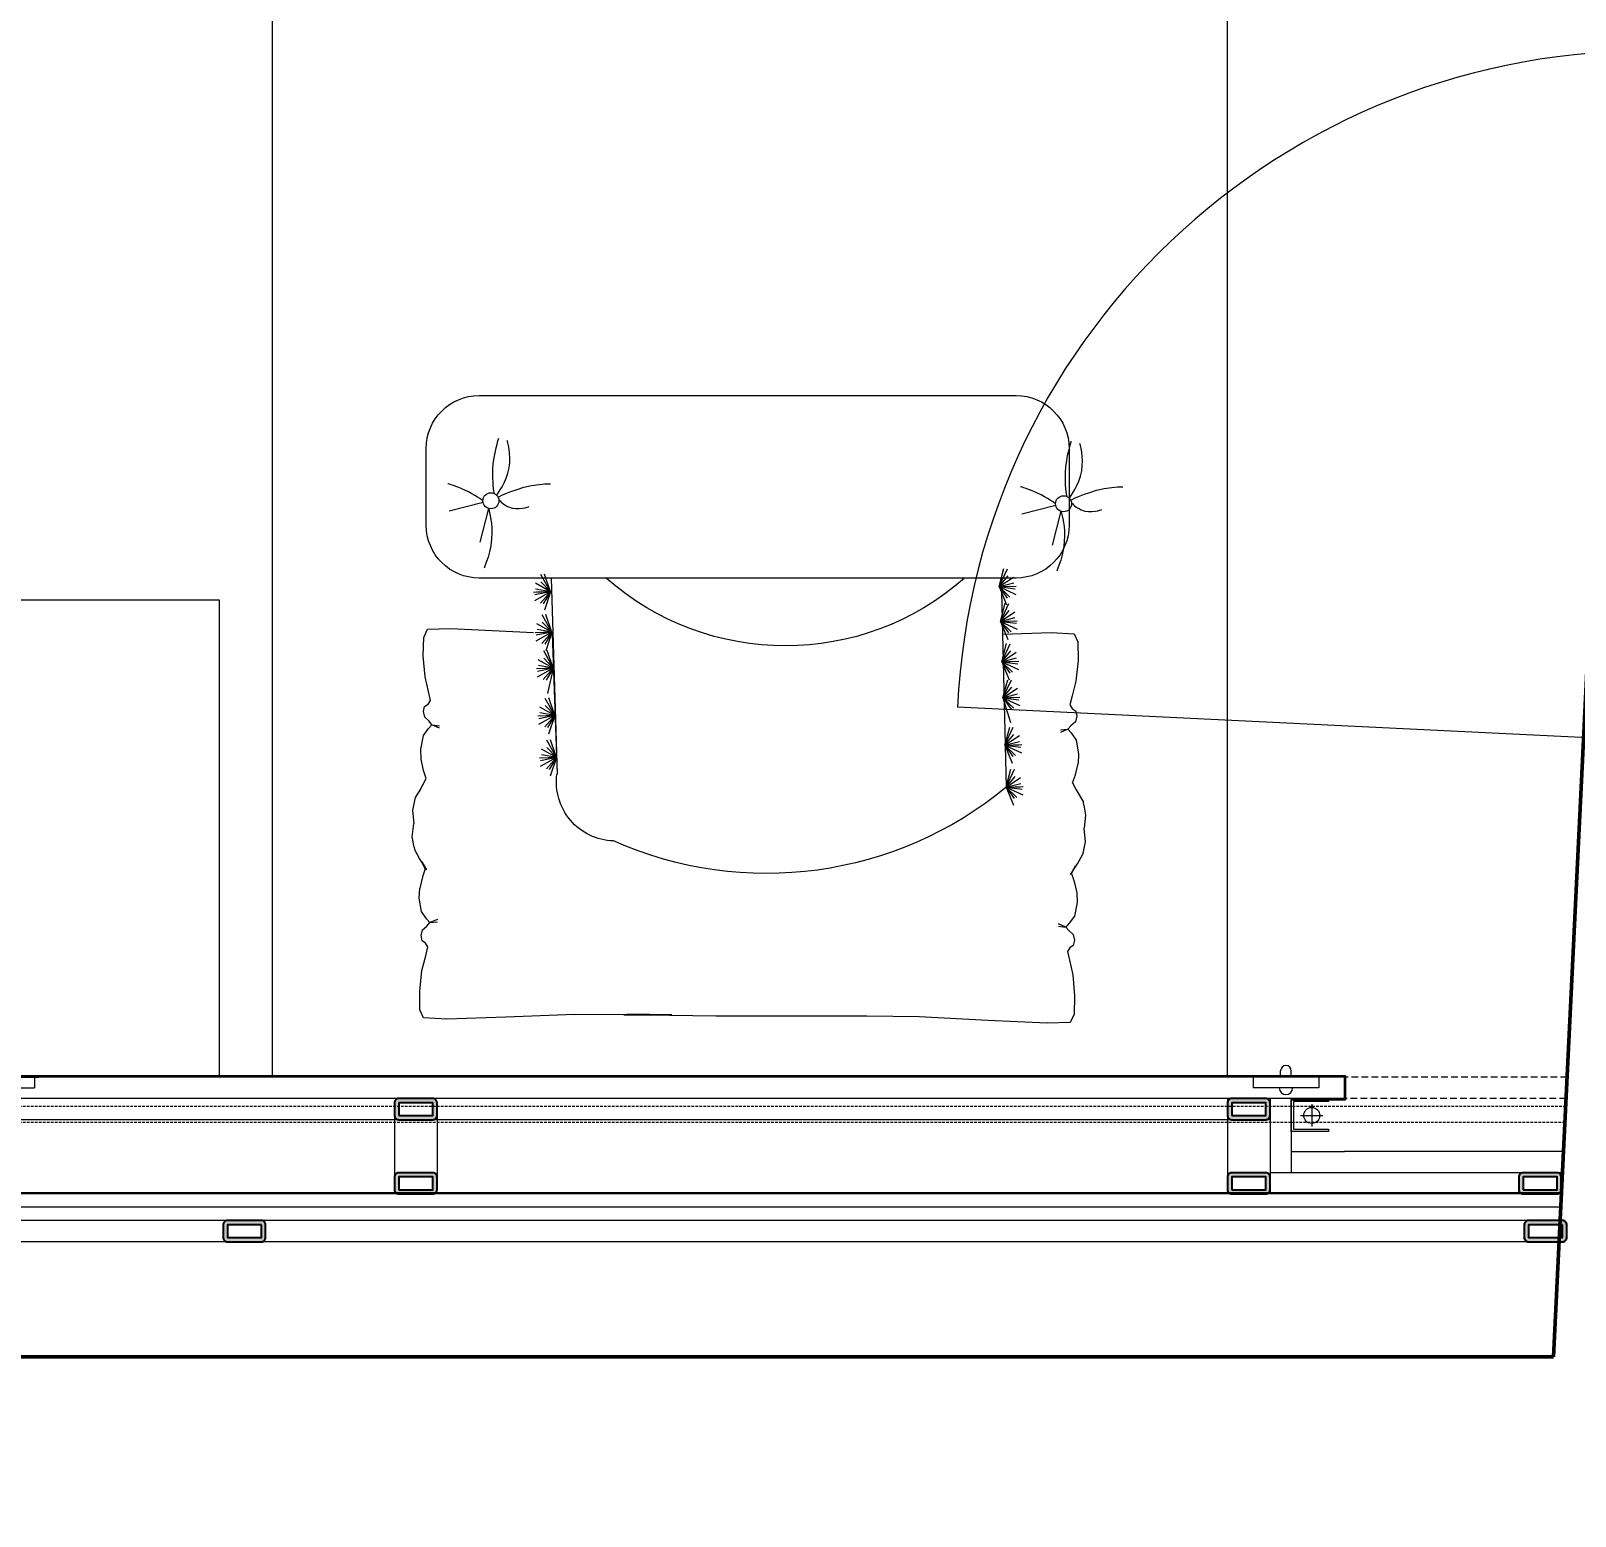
# Model space of a CAD drawing. Header units: millimetres. Extents: x 26282 to 30760, y 1404 to 4574.
# Drawn here: x 29054.3 to 29199.8, y 2708.3 to 2848.3 of the extents above; entities that cross this region are included whole.
import ezdxf

# ---------------------------------------------------------------- set-up
doc = ezdxf.new("R2010")
doc.units = ezdxf.units.MM
doc.header["$LTSCALE"] = 0.25
doc.set_wipeout_variables(frame=1)
doc.header["$PDMODE"] = 3
for name, pattern in [('01-2BASEMENT$0$HIDDEN', [0.375, 0.25, -0.125]), ('DIVIDE', [1.25, 0.5, -0.25, 0, -0.25, 0, -0.25]), ('HIDDEN', [0.375, 0.25, -0.125])]:
    doc.linetypes.add(name, pattern=pattern)
for name, color, linetype, lineweight in [('AB-DUV', 4, 'Continuous', 50), ('BB-OLCUdis', 135, 'Continuous', 20), ('DOĞRAMA', 30, 'Continuous', 20), ('FURNITURE (3RDF)', 43, 'Continuous', 20), ('HIDDEN (3RDF)', 145, 'HIDDEN', 13), ('ID-ALCIPAN', 124, 'Continuous', 20), ('ID-HATCH', 252, 'Continuous', 18), ('LIGHTENING FIXTURE (3RDF)', 50, 'Continuous', 20), ('METAL PROFILE (3RDF)', 251, 'Continuous', 18), ('MIRROR (3RDF)', 150, 'Continuous', 9), ('SECTION LINE (3RDF)', 40, 'DIVIDE', 25), ('WALL CLADDING (3RDF)', 43, 'Continuous', 13), ('WALLPAPER (3RDF)', 63, 'Continuous', 13), ('WOOD (3RDF)', 45, 'Continuous', 15)]:
    doc.layers.add(name, color=color, linetype=linetype, lineweight=lineweight)
for name, color, linetype in [('ID-PROFIL', 145, 'Continuous'), ('LEATHER (3RDF)', 57, 'Continuous'), ('WIPEOUT(3RDF)', 250, 'Continuous')]:
    doc.layers.add(name, color=color, linetype=linetype)
doc.styles.add('DR-ölçü', font='GOTHIC.TTF', dxfattribs={"width": 0.8})
doc.styles.get("Standard").update_dxf_attribs({"font": 'arial.ttf'})
doc.dimstyles.get("Standard").update_dxf_attribs({"dimtxt": 0.18, "dimasz": 0.18, "dimexe": 0.18, "dimexo": 0.0625, "dimgap": 0.09, "dimtad": 0, "dimtih": 1, "dimtoh": 1, "dimdec": 4, "dimzin": 0, "dimdsep": 46, "dimtxsty": 'Standard', "dimcen": 0.09, "dimadec": 0, "dimazin": 0, "dimtfac": 1, "dimtdec": 4, "dimtofl": 0, "dimtmove": 0, "dimatfit": 3, "dimfxl": 1, "dimtolj": 1, "dimtzin": 0, "dimarcsym": 0})

# ---------------------------------------------------------------- blocks, each defined once
blk = doc.blocks.new('20x40 profil')
at = {"layer": 'METAL PROFILE (3RDF)'}
h = blk.add_hatch(color=256, dxfattribs=at)
edge = h.paths.add_edge_path()
edge.add_line((-1.6, 2), (1.6, 2))
edge.add_arc((1.6, 1.6), 0.4, 360, 450, ccw=False)
edge.add_line((2, 1.6), (2, 0.4))
edge.add_arc((1.6, 0.4), 0.4, 270, 360, ccw=False)
edge.add_line((1.6, 0), (-1.6, 0))
edge.add_arc((-1.6, 0.4), 0.4, 180, 270, ccw=False)
edge.add_line((-2, 0.4), (-2, 1.6))
edge.add_arc((-1.6, 1.6), 0.4, 90, 180, ccw=False)
h.paths.add_polyline_path([(-1.6, 1.6), (1.6, 1.6), (1.6, 0.4), (-1.6, 0.4)], flags=16)
at = {"layer": 'ID-PROFIL'}
blk.add_lwpolyline([(1.6, 2), (-1.6, 2, 0.414214), (-2, 1.6), (-2, 0.4, 0.414214), (-1.6, 0), (1.6, 0, 0.414214), (2, 0.4), (2, 1.6, 0.414214)], format="xyb", close=True, dxfattribs=at)
blk.add_lwpolyline([(1.6, 1.6), (-1.6, 1.6), (-1.6, 0.4), (1.6, 0.4)], close=True, dxfattribs=at)
blk = doc.blocks.new('A$C266E249E')
for p, q in [((141.2, 99.1), (94.6, 71.5)), ((94.2, 58.9), (141.2, 31.3))]:
    blk.add_line(p, q)
blk.add_circle((83.8, 65.6), 12.4)
for points, knots in [([(94.8, 71.2), (94.8, 71.2), (104, 88), (117.3, 101.4), (137.4, 121.6), (165.1, 131.9), (165.1, 131.9)], [0, 0, 0, 0, 1, 1, 1, 2, 2, 2, 2]), ([(71.2, 69.8), (71.2, 69.8), (38.7, 79.9), (12.9, 100.7), (8.3, 104.4), (4.1, 108.3), (0.2, 112.2)], [0, 0, 0, 0, 1, 1, 1, 1.244035, 1.244035, 1.244035, 1.244035]), ([(74, 74.2), (74, 74.2), (74.6, 83.5), (71.2, 91.8), (65.2, 106.7), (48.5, 113.6), (48.5, 113.6)], [0, 0, 0, 0, 1, 1, 1, 2, 2, 2, 2]), ([(70.5, 65.6), (70.5, 65.6), (46.5, 62.6), (27.7, 49.3), (10.4, 37), (0, 17.6), (0, 17.6)], [0, 0, 0, 0, 1, 1, 1, 2, 2, 2, 2]), ([(71.6, 60.4), (71.6, 60.4), (60.9, 45.7), (47.5, 33.4), (29.3, 16.9), (6.9, 5.7), (6.9, 5.7)], [0, 0, 0, 0, 1, 1, 1, 2, 2, 2, 2]), ([(92.6, 56.9), (92.6, 56.9), (95.3, 40.8), (100.8, 25.6), (105.6, 12.4), (112.3, 0), (112.3, 0)], [0, 0, 0, 0, 1, 1, 1, 2, 2, 2, 2])]:
    blk.add_open_spline(points, degree=3, knots=knots)
blk = doc.blocks.new('A$C7FB01C9C')
for p, q in [((4.6, 199), (94.6, 199)), ((4.6, 88.1), (4.6, 199)), ((94.6, 199), (94.6, 88.11)), ((18.84, 193.51), (18.5, 192.74)), ((21.04, 193.63), (18.84, 193.51)), ((26.61, 193.43), (21.04, 193.63)), ((72.01, 193.75), (65.53, 193.42)), ((77.59, 194.02), (72.01, 193.75)), ((79.78, 193.94), (77.59, 194.02)), ((80.14, 193.17), (79.78, 193.94)), ((18.5, 192.74), (18.49, 190.99)), ((33.1, 193.18), (26.61, 193.43)), ((33.1, 193.18), (38.03, 193.16)), ((46.4, 193.33), (37.72, 193.21)), ((37.72, 193.21), (42.23, 193.21)), ((42.23, 193.21), (38.03, 193.16)), ((60.6, 193.33), (46.4, 193.33)), ((65.53, 193.42), (60.6, 193.33)), ((80.19, 191.42), (80.14, 193.17)), ((18.49, 190.99), (18.7, 189.04)), ((80.02, 189.46), (80.19, 191.42)), ((79.7, 188.08), (80.02, 189.46)), ((18.7, 189.04), (19.05, 187.66)), ((79.51, 187.24), (79.7, 188.08)), ((18.72, 186.24), (18.61, 185.75)), ((19.04, 186.47), (18.72, 186.24)), ((19.26, 186.82), (19.04, 186.47)), ((19.05, 187.66), (19.26, 186.82)), ((79.73, 186.89), (79.51, 187.24)), ((80.06, 186.67), (79.73, 186.89)), ((80.18, 186.18), (80.06, 186.67)), ((18.61, 185.75), (18.75, 185.22)), ((18.75, 185.22), (19.17, 184.85)), ((19.17, 184.85), (19.45, 184.53)), ((78.66, 184.86), (79.36, 184.95)), ((79.36, 184.95), (78.66, 184.63)), ((79.36, 184.95), (79.63, 185.27)), ((79.68, 184.59), (79.36, 184.95)), ((79.63, 185.27), (80.05, 185.65)), ((80.05, 185.65), (80.18, 186.18)), ((18.66, 183.49), (18.44, 182.21)), ((19.14, 184.17), (18.66, 183.49)), ((19.45, 184.53), (19.14, 184.17)), ((19.45, 184.53), (20.16, 184.45)), ((20.15, 184.22), (19.45, 184.53)), ((80.17, 183.92), (79.68, 184.59)), ((80.42, 182.64), (80.17, 183.92)), ((18.44, 182.21), (18.49, 181.27)), ((80.39, 181.71), (80.42, 182.64)), ((18.75, 180.21), (18.49, 181.27)), ((79.91, 179.89), (80.15, 180.64)), ((80.15, 180.64), (80.39, 181.71)), ((18.49, 178.57), (19.12, 179.56)), ((18.69, 178.79), (19.12, 179.56)), ((19.01, 179.47), (18.69, 178.79)), ((19.01, 179.47), (18.75, 180.21)), ((79.8, 179.99), (80.45, 179)), ((80.24, 179.22), (79.8, 179.99)), ((80.24, 179.22), (79.91, 179.89)), ((80.45, 179), (80.96, 178.09)), ((17.95, 177.42), (18, 177.65)), ((18, 177.65), (18.49, 178.57)), ((80.96, 178.09), (81.01, 177.86)), ((81.01, 177.86), (81.2, 176.91)), ((17.95, 177.42), (17.78, 176.46)), ((17.78, 176.46), (17.93, 175.2)), ((81.2, 176.91), (81.08, 175.64)), ((17.81, 173.95), (17.93, 175.2)), ((81.22, 174.4), (81.08, 175.64)), ((18, 173.03), (17.81, 173.95)), ((73.74, 171.76), (74.44, 173.46)), ((80.32, 172.03), (81.01, 173.18)), ((81.05, 173.47), (81.01, 173.18)), ((81.05, 173.47), (81.22, 174.4)), ((18.05, 172.74), (18, 173.03)), ((18.56, 171.95), (18.05, 172.74)), ((18.56, 171.95), (18.76, 171.6)), ((73.26, 152.06), (73.74, 171.76)), ((73.74, 171.76), (74.49, 172.84)), ((73.74, 171.76), (74.75, 172.75)), ((73.74, 171.76), (75.31, 172.5)), ((73.74, 171.76), (75.24, 171.95)), ((73.74, 171.76), (75.06, 171.72)), ((73.74, 171.76), (75.33, 171.71)), ((73.74, 171.76), (74.58, 170.75)), ((73.74, 171.76), (75.12, 171.41)), ((73.74, 171.76), (74.19, 170.06)), ((73.74, 171.76), (75.1, 170.86)), ((73.74, 171.76), (74.53, 170.08)), ((80, 171.36), (80.32, 172.03)), ((18.76, 171.6), (19.1, 170.94)), ((19.1, 170.94), (18.85, 170.18)), ((31.37, 168.98), (30.79, 170.73)), ((30.86, 152.06), (31.43, 170.55)), ((30.96, 157.36), (31.43, 170.55)), ((80, 171.36), (80.26, 170.61)), ((80.26, 170.61), (80.51, 169.55)), ((18.62, 169.12), (18.59, 168.19)), ((18.85, 170.18), (18.62, 169.12)), ((31.37, 168.98), (29.78, 169.04)), ((31.37, 168.98), (29.85, 169.82)), ((31.37, 168.98), (29.88, 169.27)), ((31.37, 168.98), (29.95, 168.18)), ((31.37, 168.98), (29.97, 168.72)), ((31.37, 168.98), (30.05, 169.03)), ((31.37, 168.98), (30.43, 170.04)), ((31.37, 168.98), (30.46, 168.03)), ((31.37, 168.98), (30.47, 167.35)), ((31.37, 168.98), (30.69, 170.1)), ((31.37, 168.98), (30.8, 167.32)), ((73.62, 167.81), (74.32, 169.5)), ((73.62, 167.81), (74.37, 168.88)), ((73.62, 167.81), (74.63, 168.79)), ((80.56, 168.62), (80.51, 169.55)), ((18.59, 168.19), (18.83, 166.91)), ((73.62, 167.81), (75.19, 168.54)), ((73.62, 167.81), (75.12, 167.99)), ((73.62, 167.81), (74.41, 166.12)), ((73.62, 167.81), (74.98, 166.91)), ((73.62, 167.81), (74.07, 166.1)), ((73.62, 167.81), (75, 167.45)), ((73.62, 167.81), (74.46, 166.79)), ((73.62, 167.81), (75.21, 167.75)), ((73.62, 167.81), (74.94, 167.76)), ((79.87, 166.66), (80.34, 167.34)), ((80.34, 167.34), (80.56, 168.62)), ((18.83, 166.91), (19.32, 166.24)), ((19.32, 166.24), (19.64, 165.88)), ((19.64, 165.88), (19.37, 165.56)), ((20.35, 166.2), (19.64, 165.88)), ((19.64, 165.88), (20.34, 165.97)), ((31.21, 165.02), (29.69, 165.86)), ((31.21, 165.02), (30.27, 166.08)), ((31.21, 165.02), (30.53, 166.15)), ((31.21, 165.02), (30.63, 166.77)), ((79.56, 166.3), (78.85, 166.61)), ((78.85, 166.37), (79.56, 166.3)), ((79.56, 166.3), (79.87, 166.66)), ((79.83, 165.98), (79.56, 166.3)), ((80.26, 165.6), (79.83, 165.98)), ((18.96, 165.18), (18.83, 164.64)), ((18.83, 164.64), (18.95, 164.16)), ((19.37, 165.56), (18.96, 165.18)), ((31.21, 165.02), (29.62, 165.08)), ((31.21, 165.02), (29.72, 165.32)), ((31.21, 165.02), (29.79, 164.22)), ((31.21, 165.02), (29.81, 164.77)), ((31.21, 165.02), (29.89, 165.07)), ((31.21, 165.02), (30.3, 164.07)), ((31.21, 165.02), (30.31, 163.4)), ((31.21, 165.02), (30.64, 163.36)), ((73.44, 163.34), (74.16, 165.68)), ((73.44, 163.34), (74.2, 164.41)), ((79.97, 164.36), (80.29, 164.59)), ((80.4, 165.07), (80.26, 165.6)), ((80.29, 164.59), (80.4, 165.07)), ((18.95, 164.16), (19.27, 163.93)), ((19.27, 163.93), (19.5, 163.59)), ((19.5, 163.59), (19.31, 162.74)), ((73.44, 163.34), (74.45, 164.32)), ((73.44, 163.34), (75.02, 164.07)), ((73.44, 163.34), (74.94, 163.53)), ((73.44, 163.34), (74.76, 163.29)), ((73.44, 163.34), (75.03, 163.28)), ((73.44, 163.34), (74.28, 162.33)), ((73.44, 163.34), (74.82, 162.98)), ((73.44, 163.34), (73.89, 161.64)), ((73.44, 163.34), (74.8, 162.44)), ((73.44, 163.34), (74.23, 161.65)), ((79.75, 164.01), (79.97, 164.36)), ((79.96, 163.17), (79.75, 164.01)), ((80.31, 161.79), (79.96, 163.17)), ((19.31, 162.74), (18.99, 161.36)), ((31.07, 160.56), (30.13, 161.61)), ((31.07, 160.56), (30.4, 161.68)), ((31.07, 160.56), (30.52, 162.94)), ((73.33, 159.94), (74.03, 161.64)), ((80.52, 159.83), (80.31, 161.79)), ((18.99, 161.36), (18.82, 159.4)), ((31.07, 160.56), (29.48, 160.61)), ((31.07, 160.56), (29.55, 161.4)), ((31.07, 160.56), (29.59, 160.85)), ((31.07, 160.56), (29.65, 159.75)), ((31.07, 160.56), (29.67, 160.3)), ((31.07, 160.56), (29.75, 160.6)), ((31.07, 160.56), (30.17, 159.61)), ((31.07, 160.56), (30.17, 158.93)), ((31.07, 160.56), (30.51, 158.89)), ((73.33, 159.94), (74.09, 161.02)), ((73.33, 159.94), (74.34, 160.93)), ((73.33, 159.94), (74.91, 160.68)), ((73.33, 159.94), (74.84, 160.13)), ((18.82, 159.4), (18.87, 157.65)), ((30.94, 157.16), (30.36, 158.91)), ((73.33, 159.94), (74.66, 159.9)), ((73.33, 159.94), (74.92, 159.89)), ((73.33, 159.94), (74.17, 158.93)), ((73.33, 159.94), (74.71, 159.59)), ((73.33, 159.94), (73.78, 158.24)), ((73.33, 159.94), (74.69, 159.04)), ((73.33, 159.94), (74.12, 158.26)), ((80.5, 158.08), (80.52, 159.83)), ((18.87, 157.65), (19.22, 156.89)), ((21.42, 156.8), (29.2, 157.18)), ((30.94, 157.16), (29.35, 157.22)), ((30.94, 157.16), (29.42, 158)), ((30.94, 157.16), (29.45, 157.45)), ((30.94, 157.16), (29.52, 156.36)), ((30.94, 157.16), (29.54, 156.91)), ((30.94, 157.16), (29.62, 157.21)), ((30.94, 157.16), (30, 158.22)), ((30.94, 157.16), (30.04, 156.21)), ((30.94, 157.16), (30.04, 155.53)), ((30.94, 157.16), (30.26, 158.28)), ((30.94, 157.16), (30.37, 155.5)), ((73.19, 156.14), (73.89, 157.84)), ((73.19, 156.14), (73.95, 157.21)), ((73.39, 157.36), (77.97, 157.2)), ((77.97, 157.2), (80.16, 157.32)), ((80.16, 157.32), (80.5, 158.08)), ((19.22, 156.89), (21.42, 156.8)), ((73.19, 156.14), (74.21, 157.12)), ((73.19, 156.14), (74.77, 156.87)), ((73.19, 156.14), (74.7, 156.32)), ((73.19, 156.14), (74.52, 156.09)), ((73.19, 156.14), (74.78, 156.08)), ((73.19, 156.14), (74.03, 155.12)), ((73.19, 156.14), (74.57, 155.78)), ((73.19, 156.14), (73.64, 154.44)), ((73.19, 156.14), (74.55, 155.24)), ((73.19, 156.14), (73.98, 154.45)), ((30.81, 153.35), (29.87, 154.41)), ((30.81, 153.35), (30.13, 154.48)), ((30.81, 153.35), (30.23, 155.1)), ((73.08, 152.87), (73.78, 154.57)), ((30.81, 153.35), (29.22, 153.41)), ((30.81, 153.35), (29.29, 154.19)), ((30.81, 153.35), (29.32, 153.65)), ((30.81, 153.35), (29.39, 152.55)), ((30.81, 153.35), (29.41, 153.1)), ((30.81, 153.35), (29.49, 153.4)), ((30.81, 153.35), (29.9, 152.4)), ((30.81, 153.35), (29.91, 151.73)), ((30.81, 153.35), (30.24, 151.69)), ((73.08, 152.87), (73.83, 153.95)), ((73.08, 152.87), (74.09, 153.86)), ((73.08, 152.87), (74.65, 153.61)), ((73.08, 152.87), (74.58, 153.06)), ((73.08, 152.87), (73.87, 151.19)), ((73.08, 152.87), (74.44, 151.97)), ((73.08, 152.87), (73.53, 151.17)), ((73.08, 152.87), (74.46, 152.52)), ((73.08, 152.87), (73.92, 151.86)), ((73.08, 152.87), (74.67, 152.82)), ((73.08, 152.87), (74.4, 152.83)), ((74.67, 152.06), (24.1, 152.06)), ((19.1, 147.06), (19.1, 139.86)), ((79.67, 139.86), (79.67, 147.06)), ((24.1, 134.86), (74.67, 134.86))]:
    blk.add_line(p, q)
for centre, radius, start, end in [((51.16, 144.49), 35.41, 50.3753, 114.017), ((36.92, 171.29), 5.55, 91.8209, 187.6573), ((52.94, 132.96), 25.49, 48.5282, 131.4718), ((24.1, 147.06), 5, 90, 180), ((74.67, 147.06), 5, 0, 90), ((24.1, 139.86), 5, 180, 270), ((74.67, 139.86), 5, 270, 0)]:
    blk.add_arc(centre, radius, start, end)
at = {"extrusion": (0, 0, -1), "xscale": 0.0607998452222824, "yscale": 0.0607998452222824, "zscale": -0.0607998452222824, "rotation": 45.00000000000016}
for p in [(-79.93, 138.63), (-25.98, 138.35)]:
    blk.add_blockref('A$C266E249E', p, dxfattribs=at)
blk = doc.blocks.new('ODA-207')
at = {"layer": 'METAL PROFILE (3RDF)'}
h = blk.add_hatch(color=256, dxfattribs=at)
edge = h.paths.add_edge_path()
edge.add_line((0.68, 201.1), (3.88, 201.1))
edge.add_arc((3.88, 200.7), 0.4, 0, 90, ccw=False)
edge.add_line((4.28, 200.7), (4.28, 199.5))
edge.add_arc((3.88, 199.5), 0.4, -90, 0, ccw=False)
edge.add_line((3.88, 199.1), (0.68, 199.1))
edge.add_arc((0.68, 199.5), 0.4, -180, -90, ccw=False)
edge.add_line((0.28, 199.5), (0.28, 200.7))
edge.add_arc((0.68, 200.7), 0.4, -270, -180, ccw=False)
h.paths.add_polyline_path([(0.68, 200.7), (3.88, 200.7), (3.88, 199.5), (0.68, 199.5)], flags=16)
h = blk.add_hatch(color=256, dxfattribs=at)
edge = h.paths.add_edge_path()
edge.add_line((28.12, 201.1), (31.32, 201.1))
edge.add_arc((31.32, 200.7), 0.4, 0, 90, ccw=False)
edge.add_line((31.72, 200.7), (31.72, 199.5))
edge.add_arc((31.32, 199.5), 0.4, -90, 0, ccw=False)
edge.add_line((31.32, 199.1), (28.12, 199.1))
edge.add_arc((28.12, 199.5), 0.4, -180, -90, ccw=False)
edge.add_line((27.72, 199.5), (27.72, 200.7))
edge.add_arc((28.12, 200.7), 0.4, -270, -180, ccw=False)
h.paths.add_polyline_path([(28.12, 200.7), (31.32, 200.7), (31.32, 199.5), (28.12, 199.5)], flags=16)
h = blk.add_hatch(color=256, dxfattribs=at)
edge = h.paths.add_edge_path()
edge.add_line((106.6, 201.1), (109.8, 201.1))
edge.add_arc((109.8, 200.7), 0.4, 0, 90, ccw=False)
edge.add_line((110.2, 200.7), (110.2, 199.5))
edge.add_arc((109.8, 199.5), 0.4, -90, 0, ccw=False)
edge.add_line((109.8, 199.1), (106.6, 199.1))
edge.add_arc((106.6, 199.5), 0.4, -180, -90, ccw=False)
edge.add_line((106.2, 199.5), (106.2, 200.7))
edge.add_arc((106.6, 200.7), 0.4, -270, -180, ccw=False)
h.paths.add_polyline_path([(106.6, 200.7), (109.8, 200.7), (109.8, 199.5), (106.6, 199.5)], flags=16)
h = blk.add_hatch(color=256, dxfattribs=at)
edge = h.paths.add_edge_path()
edge.add_line((28.12, 194.1), (31.32, 194.1))
edge.add_arc((31.32, 193.7), 0.4, 0, 90, ccw=False)
edge.add_line((31.72, 193.7), (31.72, 192.5))
edge.add_arc((31.32, 192.5), 0.4, -90, 0, ccw=False)
edge.add_line((31.32, 192.1), (28.12, 192.1))
edge.add_arc((28.12, 192.5), 0.4, -180, -90, ccw=False)
edge.add_line((27.72, 192.5), (27.72, 193.7))
edge.add_arc((28.12, 193.7), 0.4, -270, -180, ccw=False)
h.paths.add_polyline_path([(28.12, 193.7), (31.32, 193.7), (31.32, 192.5), (28.12, 192.5)], flags=16)
h = blk.add_hatch(color=256, dxfattribs=at)
edge = h.paths.add_edge_path()
edge.add_line((106.6, 194.1), (109.8, 194.1))
edge.add_arc((109.8, 193.7), 0.4, 0, 90, ccw=False)
edge.add_line((110.2, 193.7), (110.2, 192.5))
edge.add_arc((109.8, 192.5), 0.4, -90, 0, ccw=False)
edge.add_line((109.8, 192.1), (106.6, 192.1))
edge.add_arc((106.6, 192.5), 0.4, -180, -90, ccw=False)
edge.add_line((106.2, 192.5), (106.2, 193.7))
edge.add_arc((106.6, 193.7), 0.4, -270, -180, ccw=False)
h.paths.add_polyline_path([(106.6, 193.7), (109.8, 193.7), (109.8, 192.5), (106.6, 192.5)], flags=16)
at = {"layer": 'HIDDEN (3RDF)', "ltscale": 10, "elevation": 0}
blk.add_lwpolyline([(-0.18, 192.1), (294.88, 192.1)], dxfattribs=at)
at = {"layer": 'LIGHTENING FIXTURE (3RDF)', "color": 252, "linetype": '01-2BASEMENT$0$HIDDEN', "ltscale": 4}
for p, q in [((-0.07, 194.35, 0), (25.72, 194.35, 0)), ((-0.14, 192.85, 0), (25.72, 192.85, 0))]:
    blk.add_line(p, q, dxfattribs=at)
at = {"layer": 'LIGHTENING FIXTURE (3RDF)'}
for p, q in [((24.84, 193.7, -2.27), (22.74, 193.7, -2.27)), ((23.79, 192.65, -2.27), (23.79, 194.75, -2.27))]:
    blk.add_line(p, q, dxfattribs=at)
at = {"layer": 'LIGHTENING FIXTURE (3RDF)', "linetype": '01-2BASEMENT$0$HIDDEN', "ltscale": 4}
for p, q in [((25.72, 194.35, -2.27), (269.66, 194.35, -2.27)), ((25.72, 192.85, -2.27), (269.66, 192.85, -2.27))]:
    blk.add_line(p, q, dxfattribs=at)
at = {"layer": 'LIGHTENING FIXTURE (3RDF)', "elevation": 0}
for points in [[(23.13, 191.1), (29.32, 191.1)], [(23.13, 190.1), (23.13, 191.1)], [(29.32, 190.1), (29.32, 191.1)], [(150.32, 191.1), (144.13, 191.1)], [(25.72, 190), (25.72, 189.5)], [(26.72, 190), (26.72, 189.5)]]:
    blk.add_lwpolyline(points, dxfattribs=at)
blk.add_lwpolyline([(22.72, 190.1), (29.72, 190.1), (29.72, 190), (22.72, 190)], close=True, dxfattribs=at)
at = {"layer": 'LIGHTENING FIXTURE (3RDF)'}
blk.add_circle((23.79, 193.7, -2.27), 0.75, dxfattribs=at)
for centre, radius, start, end in [((26.22, 191.1, 0), 0.629, 0, 180), ((26.22, 189.5, 0), 0.5, 180, 0)]:
    blk.add_arc(centre, radius, start, end, dxfattribs=at)
at = {"layer": 'METAL PROFILE (3RDF)', "elevation": 0}
for points in [[(27.72, 192.1), (27.72, 201.1)], [(31.72, 192.1), (31.72, 201.1)], [(106.2, 193.1), (106.2, 200.1)], [(110.2, 193.1), (110.2, 200.1)], [(27.72, 194.1), (265.72, 194.1)]]:
    blk.add_lwpolyline(points, dxfattribs=at)
at = {"layer": 'MIRROR (3RDF)', "color": 8, "extrusion": (0, -3.12201e-07, 1), "elevation": -2.27}
blk.add_lwpolyline([(25.52, 192.4), (25.52, 195), (22.22, 195), (22.22, 195.2), (25.72, 195.2), (25.72, 192.2), (22.22, 192.2), (22.22, 192.4)], close=True, dxfattribs=at)
at = {"layer": 'WALL CLADDING (3RDF)', "ltscale": 0.25}
for p, q in [((0.16, 199.1, 0), (27.72, 199.1, 0)), ((0.06, 197.1, 0), (20.72, 197.1, 0)), ((22.72, 192.1, 0), (270.72, 192.1, 0))]:
    blk.add_line(p, q, dxfattribs=at)
at = {"layer": 'WALL CLADDING (3RDF)'}
for points, elevation in [([(25.72, 192.1), (25.72, 199.1)], 0), ([(27.72, 192.1), (27.72, 199.1)], 0), ([(25.72, 192.1), (25.72, 197.1), (20.72, 197.1)], -2.27), ([(20.72, 190.1), (20.72, 192.1), (25.72, 192.1)], -2.27), ([(25.72, 192.1), (20.72, 192.1), (20.72, 190.1)], 0)]:
    blk.add_lwpolyline(points, dxfattribs=dict(at, elevation=elevation))
at = {"layer": 'WOOD (3RDF)', "elevation": -2.27}
blk.add_lwpolyline([(25.72, 197.1), (20.72, 197.1)], dxfattribs=at)
at = {"layer": 'METAL PROFILE (3RDF)', "color": 4}
for p in [(2.28, 199.1, 0), (29.72, 199.1, 0), (108.2, 199.1, 0), (29.72, 192.1, 0), (108.2, 192.1, 0)]:
    blk.add_blockref('20x40 profil', p, dxfattribs=at)
blk.add_wipeout([(166.72, 190.1), (166.72, 145.1), (126.72, 145.1), (126.72, 190.1)]).translate(0, 0, 0).dxf.layer = 'WIPEOUT(3RDF)'
at = {"layer": 'FURNITURE (3RDF)', "elevation": 0}
blk.add_lwpolyline([(126.72, 145.1), (126.72, 190.1), (166.72, 190.1), (166.72, 145.1)], close=True, dxfattribs=at)
at = {"layer": 'HIDDEN (3RDF)', "ltscale": 10, "elevation": 0}
blk.add_lwpolyline([(-0.28, 190.1), (294.88, 190.1)], dxfattribs=at)
at = {"layer": 'LEATHER (3RDF)', "elevation": -2.27}
blk.add_lwpolyline([(25.72, 192.2), (20.62, 192.2), (20.62, 190), (272.82, 190), (272.82, 192.2), (267.72, 192.2)], dxfattribs=at)
at = {"layer": 'LIGHTENING FIXTURE (3RDF)', "elevation": 0}
blk.add_lwpolyline([(144.13, 190.1), (144.13, 191.1)], dxfattribs=at)
blk.add_lwpolyline([(150.72, 190.1), (143.72, 190.1), (143.72, 190), (150.72, 190)], close=True, dxfattribs=at)
at = {"layer": 'WALL CLADDING (3RDF)', "ltscale": 0.25}
blk.add_line((20.72, 190.1, 0), (272.72, 190.1, 0), dxfattribs=at)
at = {"layer": 'FURNITURE (3RDF)', "xscale": -1}
blk.add_blockref('A$C7FB01C9C', (126.32, -9, 0), dxfattribs=at)
blk = doc.blocks.new('A$C74C11A8A')
at = {"layer": 'DOĞRAMA', "color": 155, "linetype": 'Continuous'}
blk.add_line((46.5, 122.9), (46.5, 772.5), dxfattribs=at)
blk.add_arc((46.5, 122.9), 649.6, 0, 90, dxfattribs=at)
blk = doc.blocks.new('A$C6DF46433')
at = {"layer": 'ID-PROFIL'}
h = blk.add_hatch(color=256, dxfattribs=at)
edge = h.paths.add_edge_path()
edge.add_line((0.4, 3.08), (3.6, 3.08))
edge.add_arc((3.6, 2.68), 0.4, 360, 450, ccw=False)
edge.add_line((4, 2.68), (4, 1.48))
edge.add_arc((3.6, 1.48), 0.4, 270, 360, ccw=False)
edge.add_line((3.6, 1.08), (0.4, 1.08))
edge.add_arc((0.4, 1.48), 0.4, 180, 270, ccw=False)
edge.add_line((0, 1.48), (0, 2.68))
edge.add_arc((0.4, 2.68), 0.4, 90, 180, ccw=False)
h.paths.add_polyline_path([(0.4, 2.68), (3.6, 2.68), (3.6, 1.48), (0.4, 1.48)], flags=16)
at = {"layer": 'ID-PROFIL', "color": 4}
blk.add_blockref('20x40 profil', (2, 1.08, -61.94), dxfattribs=at)
blk = doc.blocks.new('A$C187D15ED')
at = {"layer": 'AB-DUV'}
blk.add_line((9627.34, 2518.26), (9639.03, 2760.15), dxfattribs=at)
at = {"layer": 'AB-DUV', "ltscale": 100}
blk.add_line((9627.34, 2518.26), (9319.21, 2518.26), dxfattribs=at)
at = {"layer": 'ID-ALCIPAN', "ltscale": 0.25}
for p, q in [((9628.08, 2533.62), (9329.46, 2533.62)), ((9628.02, 2532.37), (9328.21, 2532.37)), ((9628.17, 2531.12), (9328.21, 2531.12))]:
    blk.add_line(p, q, dxfattribs=at)
at = {"layer": 'ID-HATCH', "ltscale": 0.25}
blk.add_line((9628.17, 2529.12), (9444.21, 2529.12), dxfattribs=at)
at = {"layer": 'WALLPAPER (3RDF)'}
blk.add_line((9628.09, 2533.72), (9329.81, 2533.72), dxfattribs=at)
for p in [(9501.99, 2528.04, 61.94), (9624.57, 2528.04, 61.94)]:
    blk.add_blockref('A$C6DF46433', p)
at = {"layer": 'FURNITURE (3RDF)', "rotation": 180}
blk.add_blockref('ODA-207', (9628.34, 2734.72, 0), dxfattribs=at)
at = {"layer": 'SECTION LINE (3RDF)', "xscale": 0.0999999999999993, "yscale": 0.0999999999999993, "zscale": 0.0999999999999993, "rotation": 87.23356812257782}
blk.add_blockref('A$C74C11A8A', (9648.11, 2571.11), dxfattribs=at)
blk.add_blockref('A$C74C11A8A', (9648.11, 2571.11), dxfattribs=at)
blk = doc.blocks.new('_Origin')
at = {"color": 0, "linetype": 'ByBlock', "lineweight": -2}
blk.add_line((0, 0), (-1, 0), dxfattribs=at)
blk.add_circle((0, 0), 0.5, dxfattribs=at)
blk = doc.blocks.new('*D193')
at = {"layer": 'BB-OLCUdis', "color": 0, "lineweight": -2, "transparency": 16777216}
for p, q in [((29357.14, 2704.76), (29363.38, 2704.38)), ((29358.03, 2698.69), (29334.99, 2314.77)), ((29310.84, 1912.29), (29333.88, 2296.21)), ((29309.23, 1906.37), (29315.47, 1906))]:
    blk.add_line(p, q, dxfattribs=at)
at = {"layer": 'Defpoints', "color": 0, "transparency": 16777216}
for p in [(29225.54, 2712.66, 200), (29358.39, 2704.68), (29177.63, 1914.27, 200)]:
    blk.add_point(p, dxfattribs=at)
at = {"layer": 'BB-OLCUdis', "color": 0, "lineweight": -2, "transparency": 16777216, "xscale": 6, "yscale": 6, "zscale": 6}
for p, rotation in [((29358.39, 2704.68), 86.56592666609255), ((29310.48, 1906.3), 266.5659266660925)]:
    blk.add_blockref('_Origin', p, dxfattribs=dict(at, rotation=rotation))
at = {"layer": 'BB-OLCUdis', "color": 0, "transparency": 16777216, "insert": (29334.43, 2305.49), "char_height": 12, "attachment_point": 5, "style": 'DR-ölçü'}
blk.add_mtext('\\A1;800', dxfattribs=at)
blk = doc.blocks.new('_Dot')
at = {"color": 0, "linetype": 'ByBlock', "lineweight": -2}
blk.add_line((-0.5, 0), (-1, 0), dxfattribs=at)
at = {"color": 0, "linetype": 'ByBlock', "const_width": 0.5}
blk.add_lwpolyline([(-0.25, 0, 1), (0.25, 0, 1)], format="xyb", close=True, dxfattribs=at)

msp = doc.modelspace()

# ---------------------------------------------------------------- block references
at = {"layer": 'AB-DUV', "ltscale": 100}
msp.add_blockref('A$C187D15ED', (19570.424, 205.028, 5.126), dxfattribs=at)

# ---------------------------------------------------------------- next in the draw order: hatches: boundary and pattern name
at = {"layer": 'ID-PROFIL'}
h = msp.add_hatch(color=256, dxfattribs=at)
edge = h.paths.add_edge_path()
edge.add_line((29072.817, 2736.144), (29076.017, 2736.144))
edge.add_arc((29076.017, 2735.744), 0.4, 360, 450, ccw=False)
edge.add_line((29076.417, 2735.744), (29076.417, 2734.544))
edge.add_arc((29076.017, 2734.544), 0.4, 270, 360, ccw=False)
edge.add_line((29076.017, 2734.144), (29072.817, 2734.144))
edge.add_arc((29072.817, 2734.544), 0.4, 180, 270, ccw=False)
edge.add_line((29072.417, 2734.544), (29072.417, 2735.744))
edge.add_arc((29072.817, 2735.744), 0.4, 90, 180, ccw=False)
h.paths.add_polyline_path([(29072.817, 2735.744), (29076.017, 2735.744), (29076.017, 2734.544), (29072.817, 2734.544)], flags=16)
h = msp.add_hatch(color=256, dxfattribs=at)
edge = h.paths.add_edge_path()
edge.add_line((29195.399, 2736.144), (29198.599, 2736.144))
edge.add_arc((29198.599, 2735.744), 0.4, 360, 450, ccw=False)
edge.add_line((29198.999, 2735.744), (29198.999, 2734.544))
edge.add_arc((29198.599, 2734.544), 0.4, 270, 360, ccw=False)
edge.add_line((29198.599, 2734.144), (29195.399, 2734.144))
edge.add_arc((29195.399, 2734.544), 0.4, 180, 270, ccw=False)
edge.add_line((29194.999, 2734.544), (29194.999, 2735.744))
edge.add_arc((29195.399, 2735.744), 0.4, 90, 180, ccw=False)
h.paths.add_polyline_path([(29195.399, 2735.744), (29198.599, 2735.744), (29198.599, 2734.544), (29195.399, 2734.544)], flags=16)
at = {"layer": 'METAL PROFILE (3RDF)'}
h = msp.add_hatch(color=256, dxfattribs=at)
edge = h.paths.add_edge_path()
edge.add_line((29072.817, 2736.144), (29076.017, 2736.144))
edge.add_arc((29076.017, 2735.744), 0.4, 360, 450, ccw=False)
edge.add_line((29076.417, 2735.744), (29076.417, 2734.544))
edge.add_arc((29076.017, 2734.544), 0.4, 270, 360, ccw=False)
edge.add_line((29076.017, 2734.144), (29072.817, 2734.144))
edge.add_arc((29072.817, 2734.544), 0.4, 180, 270, ccw=False)
edge.add_line((29072.417, 2734.544), (29072.417, 2735.744))
edge.add_arc((29072.817, 2735.744), 0.4, 90, 180, ccw=False)
h.paths.add_polyline_path([(29072.817, 2735.744), (29076.017, 2735.744), (29076.017, 2734.544), (29072.817, 2734.544)], flags=16)
h = msp.add_hatch(color=256, dxfattribs=at)
edge = h.paths.add_edge_path()
edge.add_line((29195.399, 2736.144), (29198.599, 2736.144))
edge.add_arc((29198.599, 2735.744), 0.4, 360, 450, ccw=False)
edge.add_line((29198.999, 2735.744), (29198.999, 2734.544))
edge.add_arc((29198.599, 2734.544), 0.4, 270, 360, ccw=False)
edge.add_line((29198.599, 2734.144), (29195.399, 2734.144))
edge.add_arc((29195.399, 2734.544), 0.4, 180, 270, ccw=False)
edge.add_line((29194.999, 2734.544), (29194.999, 2735.744))
edge.add_arc((29195.399, 2735.744), 0.4, 90, 180, ccw=False)
h.paths.add_polyline_path([(29195.399, 2735.744), (29198.599, 2735.744), (29198.599, 2734.544), (29195.399, 2734.544)], flags=16)

# ---------------------------------------------------------------- next in the draw order: linework, layer by layer
at = {"layer": 'DOĞRAMA', "color": 155, "linetype": 'Continuous'}
msp.add_line((29206.481, 2781.376, 5.126), (29141.598, 2784.512, 5.126), dxfattribs=at)
msp.add_arc((29206.481, 2781.376, 5.126), 64.959, 87.23357, 177.23357, dxfattribs=at)
at = {"layer": 'ID-PROFIL', "elevation": 5.126}
for points in [[(29076.017, 2736.144), (29072.817, 2736.144, 0.4142136), (29072.417, 2735.744), (29072.417, 2734.544, 0.4142136), (29072.817, 2734.144), (29076.017, 2734.144, 0.4142136), (29076.417, 2734.544), (29076.417, 2735.744, 0.4142136)], [(29198.599, 2736.144), (29195.399, 2736.144, 0.4142136), (29194.999, 2735.744), (29194.999, 2734.544, 0.4142136), (29195.399, 2734.144), (29198.599, 2734.144, 0.4142136), (29198.999, 2734.544), (29198.999, 2735.744, 0.4142136)]]:
    msp.add_lwpolyline(points, format="xyb", close=True, dxfattribs=at)
for points in [[(29076.017, 2735.744), (29072.817, 2735.744), (29072.817, 2734.544), (29076.017, 2734.544)], [(29198.599, 2735.744), (29195.399, 2735.744), (29195.399, 2734.544), (29198.599, 2734.544)]]:
    msp.add_lwpolyline(points, close=True, dxfattribs=at)

# ---------------------------------------------------------------- next in the draw order: dimensions: what is measured, and where the dimension line sits
at = {"layer": 'BB-OLCUdis'}
dim = msp.add_aligned_dim(p1=(29177.629, 1914.269), p2=(29225.538, 2712.656), distance=-133.088, dimstyle='Standard', override={"dimtxt": 12, "dimasz": 6, "dimexe": 5, "dimexo": 8, "dimgap": 3, "dimdec": 0, "dimzin": 12, "dimtxsty": 'DR-ölçü', "dimblk": 'Origin', "dimcen": 15, "dimdle": 12, "dimadec": 2, "dimazin": 2, "dimtm": 1e-09, "dimtdec": 0, "dimtofl": 1, "dimldrblk": 'Dot', "dimfxl": 6, "dimfxlon": 1}, dxfattribs=at)
dim.commit()
dim.dimension.update_dxf_attribs({"geometry": '*D193', "text_midpoint": (29334.432, 2305.491, -200)})

doc.saveas('drawing.dxf')
